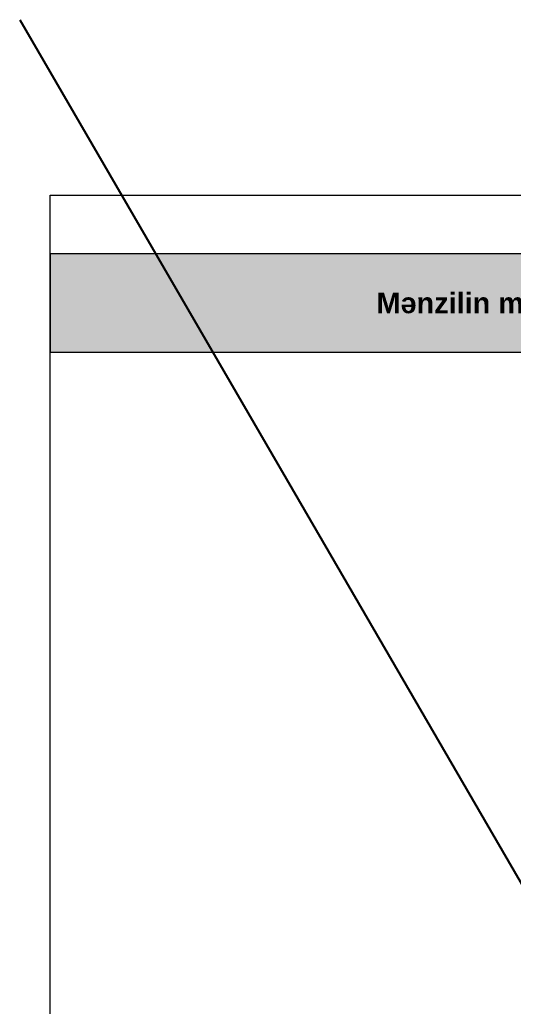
# Model space of a CAD drawing. Header units: millimetres. Extents: x 1680 to 166026, y 35966 to 91121.
# Drawn here: x 86434 to 96272, y 57031 to 76695 of the extents above; entities that cross this region are included whole.
import ezdxf

# ---------------------------------------------------------------- set-up
doc = ezdxf.new("R2010")
doc.units = ezdxf.units.MM
doc.layers.add('2D - Общий_Ном._пера__1', color=7, linetype='Continuous', lineweight=15)
doc.styles.add('style2', font='arial.ttf', dxfattribs={"width": 0.85})

msp = doc.modelspace()

# ---------------------------------------------------------------- hatches: boundary and pattern name
at = {"lineweight": 5, "true_color": 0xffd999}
h = msp.add_hatch(color=41, dxfattribs=at)
h.dxf.hatch_style = 1
h.paths.add_polyline_path([(87038.4, 72030.5), (87038.4, 70073.4), (109120.7, 70073.4), (109120.7, 72030.5)])

# ---------------------------------------------------------------- linework, layer by layer
at = {"ltscale": 20}
msp.add_line((86434.5, 76695), (110053.6, 35966.4), dxfattribs=at)
at = {"color": 41, "lineweight": 5, "true_color": 0xffd999}
msp.add_lwpolyline([(87038.4, 72030.5), (87038.4, 70073.4), (109120.7, 70073.4), (109120.7, 72030.5)], close=True, dxfattribs=at)
at = {"layer": '2D - Общий_Ном._пера__1', "color": 253, "linetype": 'Continuous', "lineweight": 0}
msp.add_lwpolyline([(87038.4, 73202.2), (109120.7, 73202.2), (109120.7, 40910.2), (87038.4, 40910.2), (87038.4, 73202.2)], dxfattribs=at)

# ---------------------------------------------------------------- texts
at = {"color": 0, "lineweight": 5, "insert": (93371.3, 71261.7), "char_height": 410.9732, "attachment_point": 1, "style": 'style2'}
msp.add_mtext_dynamic_manual_height_columns('{\\fArial|b1|i0|c204|p34;\\W1;\\C169;\\c4533798; \\fArial|b1|i0|c238|p34;Mənzilin \\fArial|b1|i0|c204|p34;mebel yer\\fArial|b1|i0|c238|p34;ləşmə\\fArial|b1|i0|c204|p34; \\fArial|b1|i0|c238|p34;planı}', width=8363.461, gutter_width=12.5, heights=[0], dxfattribs=at)

doc.saveas('drawing.dxf')
